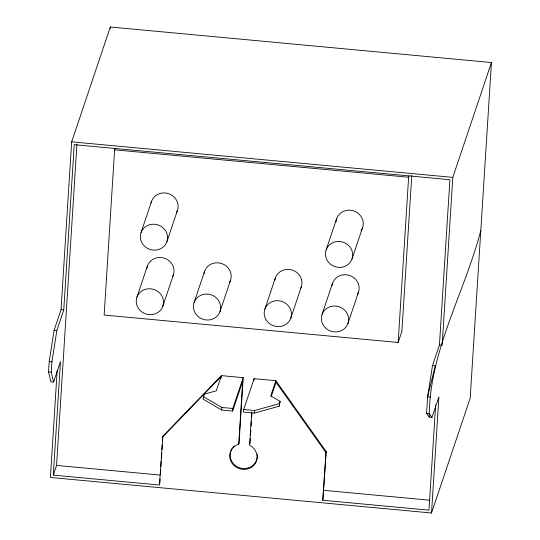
<?xml version="1.0" encoding="UTF-8"?>
<svg xmlns="http://www.w3.org/2000/svg" width="540" height="540" viewBox="0 0 540 540"><rect width="100%" height="100%" fill="white"/><g stroke="black" fill="none" stroke-linecap="round" stroke-linejoin="round"><path stroke-width="0.81" d="M57.186 370.541L50.409 477.461L431.534 513L438.899 396.826L431.98 417.38L429.26 417.123C429.077 351.358 464.751 292.646 480.816 230.351M251.721 412.061L249.615 445.298L250.938 445.959A13.716 12.886 18.6 0 1 249.521 468.315C245.099 470.158 239.935 469.618 235.913 467.046A13.716 12.886 18.6 0 1 237.33 444.69L238.721 444.285L239.024 443.387L243.189 377.649L221.413 375.624L162.797 436.28L159.469 485.035L53.291 475.132L60.494 361.537L53.575 382.09L50.855 381.834L48.553 371.905L49.208 361.584L54.122 330.203L61.04 309.65L71.672 141.838L110.322 27L491.447 62.539L470.185 398.162L431.534 513M53.575 382.09L51.273 372.161L51.928 361.834L56.849 330.46L63.761 309.899L74.23 144.673L449.915 179.705L439.445 344.932L432.526 365.492L427.613 396.866L426.566 413.39L429.26 417.123M53.291 475.132L56.565 465.406L76.916 144.2M110.214 28.681L110.322 27M115.067 148.48L114.615 149.823L104.146 315.05L398.162 342.468L401.882 331.405L411.77 175.399M159.82 483.3L160.083 479.101M160.353 474.903L160.67 469.868M160.886 466.506L161.204 461.471M161.413 458.109L161.737 453.074M161.946 449.712L162.27 444.677M162.479 441.322L162.797 436.28M221.413 375.624L216.297 390.812L203.904 394.268L202.986 399.08L221.758 410.049L232.652 411.068L242.723 381.125L238.721 444.285M203.782 396.205L203.863 394.909M220.988 378.452L221.11 376.515L162.5 437.177M221.758 410.049L221.927 407.471L203.155 396.502M232.652 411.068L232.814 408.483L243.189 377.649M243.702 409.495L243.54 412.081L254.428 413.093L279.214 406.188L280.132 401.375L270.743 395.888L275.859 380.7L254.077 378.668L243.702 409.495L254.59 410.515L279.376 403.61L280.132 401.375M249.966 443.57L250.283 438.581M250.493 435.254L250.81 430.259M251.073 426.101L251.39 421.106M251.6 417.778L251.917 412.783M253.976 380.329L254.077 378.668M254.428 413.093L254.59 410.515M279.214 406.188L279.376 403.61M435.638 404.987L428.976 510.165L322.805 500.263L326.14 451.514L275.859 380.7M326.14 451.514L322.805 500.263M398.162 342.468L408.632 177.242L409.077 175.898M491.447 62.539L452.804 177.376L442.166 345.188L439.445 344.932M141.028 232.605L151.551 201.326M136.937 297.149L147.467 265.869M166.9 241.738A13.716 12.886 18.6 0 0 151.234 224.377A13.716 12.886 18.6 0 0 143.762 245.403A13.716 12.886 18.6 0 0 166.9 241.738L177.424 210.458M162.81 306.281A13.716 12.886 18.6 0 0 147.143 288.913A13.716 12.886 18.6 0 0 139.671 309.947A13.716 12.886 18.6 0 0 162.81 306.281L173.34 275.002M194.11 302.474L204.633 271.202M219.982 311.614A13.716 12.886 18.6 0 0 204.309 294.246A13.716 12.886 18.6 0 0 196.844 315.272A13.716 12.886 18.6 0 0 219.982 311.614L230.506 280.334M264.89 309.076L275.413 277.796M290.763 318.209A13.716 12.886 18.6 0 0 275.09 300.848A13.716 12.886 18.6 0 0 267.624 321.874A13.716 12.886 18.6 0 0 290.763 318.209L301.286 286.936M271.114 396.887L275.393 384.176L275.555 381.591L325.836 452.405M326.147 249.865L336.676 218.585M322.056 314.408L332.586 283.129M352.019 258.998A13.716 12.886 18.6 0 0 336.353 241.637A13.716 12.886 18.6 0 0 328.88 262.663A13.716 12.886 18.6 0 0 352.019 258.998L362.543 227.725M347.929 323.541A13.716 12.886 18.6 0 0 332.262 306.18A13.716 12.886 18.6 0 0 324.79 327.206A13.716 12.886 18.6 0 0 347.929 323.541L358.459 292.262M71.672 141.838L452.804 177.376M114.615 149.823L408.632 177.242M61.04 309.65L63.761 309.899M54.122 330.203L56.849 330.46M432.526 365.492L435.254 365.742L427.613 396.866L430.333 397.123M49.208 361.584L51.928 361.834M48.553 371.905L51.273 372.161M426.566 413.39L429.287 413.647L431.98 417.38M221.927 407.471L232.814 408.483M56.565 465.406L159.712 475.025M323.237 490.273L429.732 500.209M257.337 456.881A13.716 12.886 18.6 0 1 249.824 467.424L246.463 468.41A13.716 12.886 18.6 0 1 232.686 462.814A13.716 12.886 18.6 0 1 231.883 448.76M232.754 447.518A13.716 12.886 18.6 0 1 234.164 446.026M257.209 454.167A13.716 12.886 18.6 0 1 257.364 456.206M335.995 221.886A13.716 12.886 18.6 0 1 353.923 211.012A13.716 12.886 18.6 0 1 360.99 230.708M331.992 285.593A13.716 12.886 18.6 0 1 349.832 275.555A13.716 12.886 18.6 0 1 357.365 294.55M151.099 202.946A13.716 12.886 18.6 0 1 169.229 193.907A13.716 12.886 18.6 0 1 176.337 212.74M146.873 268.326A13.716 12.886 18.6 0 1 164.288 258.154A13.716 12.886 18.6 0 1 172.665 276.548M204.039 273.659A13.716 12.886 18.6 0 1 221.886 263.628A13.716 12.886 18.6 0 1 229.412 282.616M274.82 280.26A13.716 12.886 18.6 0 1 292.235 270.081A13.716 12.886 18.6 0 1 300.611 288.482"/></g></svg>
